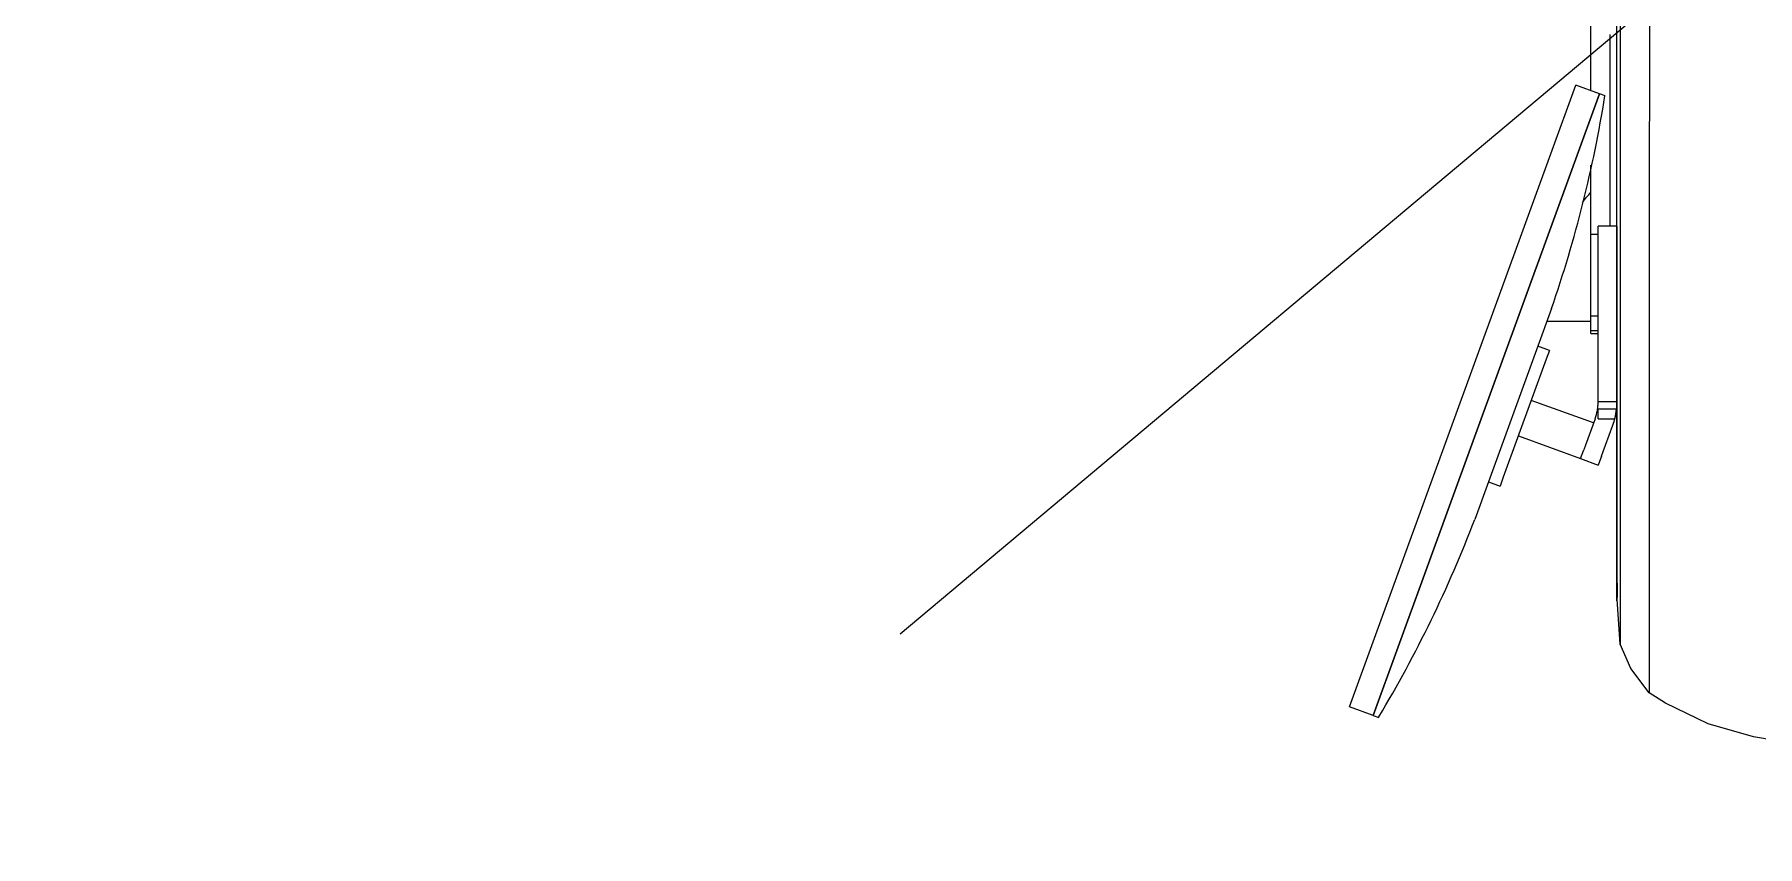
# Model space of a CAD drawing. Header units: metres. Extents: x -22 to 564, y 0 to 143.
# Drawn here: x 24.677 to 26.048, y 35.222 to 35.869 of the extents above; entities that cross this region are included whole.
import ezdxf
from ezdxf.xclip import XClip

# ---------------------------------------------------------------- set-up
doc = ezdxf.new("R2010")
doc.units = ezdxf.units.M
doc.header["$XCLIPFRAME"] = 2
doc.linetypes.add('XREF PB NEURO-ONCOLOGIA$0$XREF PB NEURO-ONCOLOGIA$0$Dash 1_5mm', pattern=[3, 1.5, -1.5])
for name, color, linetype in [('XREF  PB CONJ$0$PARQUE', 251, 'Continuous'), ('XREF PB NEURO-ONCOLOGIA$0$CANCELES', 1, 'Continuous'), ('XREF PB NEURO-ONCOLOGIA$0$EQUIPO', 8, 'Continuous')]:
    doc.layers.add(name, color=color, linetype=linetype)

# ---------------------------------------------------------------- blocks, each defined once
blk = doc.blocks.new('*U218')
for p, q in [((-599.2, -486.5), (-599.2, -317.7)), ((-578.3, -562.7), (-578.3, -429.7)), ((-599.2, -531.3), (-599.2, -486.5)), ((-584.1, -486.5), (-584.1, -639.3)), ((-791.3, -1022), (-611.1, -526.9)), ((-772.5, -1028.9), (-592.3, -533.8)), ((-592.3, -533.8), (-772.5, -1028.9)), ((-592.3, -533.8), (-611.1, -526.9)), ((-587.8, -535.4), (-592.3, -533.8)), ((-578.3, -680), (-578.3, -562.7)), ((-599.2, -645.5), (-599.2, -590.7)), ((-578.3, -639.1), (-593.4, -639.1)), ((-593.4, -643.5), (-593.4, -639.1)), ((-593.4, -763.5), (-593.4, -643.5)), ((-578.3, -639.1), (-578.3, -643.5)), ((-578.3, -643.5), (-578.3, -753.8)), ((-599.2, -710.7), (-599.2, -645.5)), ((-599.2, -645.5), (-593.4, -645.5)), ((-578.3, -777.7), (-578.3, -680)), ((-630.4, -704.9), (-641.3, -734.7)), ((-599.2, -722.2), (-599.2, -710.7)), ((-599.2, -710.7), (-593.4, -710.7)), ((-634, -714.9), (-599.2, -714.9)), ((-599.2, -724.8), (-599.2, -722.2)), ((-599.2, -722.2), (-593.4, -722.2)), ((-599.2, -724.8), (-593.4, -724.8)), ((-641.3, -734.7), (-680.6, -842.8)), ((-632, -738.1), (-641.3, -734.7)), ((-632, -738.1), (-634.6, -745.1)), ((-634.6, -745.1), (-668.8, -839.1)), ((-578.3, -753.8), (-578.3, -763.5)), ((-593.4, -780.3), (-593.4, -763.5)), ((-578.3, -757.9), (-578.3, -855.5)), ((-578.3, -763.5), (-578.3, -778.8)), ((-597, -795.9), (-646.5, -777.9)), ((-593.3, -778.8), (-578.3, -778.8)), ((-578.3, -852.4), (-578.3, -777.7)), ((-595.7, -792.5), (-603.4, -813.5)), ((-593.4, -792.5), (-593.4, -784.7)), ((-593.4, -784.7), (-578.6, -784.7)), ((-593.4, -792.5), (-580, -792.5)), ((-656.8, -806.1), (-607.3, -824.2)), ((-597, -795.9), (-597.1, -796.2)), ((-587.4, -813.5), (-581.6, -797.6)), ((-607.3, -824.3), (-604.7, -817.2)), ((-603.4, -813.5), (-604.7, -817.2)), ((-590.6, -822.3), (-593.2, -829.4)), ((-590.6, -822.3), (-589.3, -818.6)), ((-589.3, -818.6), (-587.4, -813.5)), ((-607.3, -824.3), (-593.2, -829.4)), ((-680.6, -842.8), (-691.5, -872.7)), ((-680.6, -842.8), (-671.4, -846.2)), ((-668.8, -839.1), (-671.4, -846.2)), ((-578.3, -909), (-578.3, -852.4)), ((-578.3, -855.5), (-578.3, -922.3)), ((-578.3, -937.6), (-578.3, -909)), ((-578.3, -922.3), (-578.3, -937.6)), ((-575.8, -972.1), (-578.2, -936.2)), ((-567.4, -991.5), (-575.8, -972.1)), ((-552.6, -1010.7), (-567.4, -991.5)), ((-539.6, -1019.1), (-552.6, -1010.7)), ((-772.5, -1028.9), (-791.3, -1022)), ((-505.8, -1035.5), (-539.6, -1019.1)), ((-772.5, -1028.9), (-768, -1030.5)), ((-768, -1030.5), (-767.8, -1029.8)), ((-469.7, -1045.9), (-505.8, -1035.5)), ((-419.2, -1054.3), (-469.7, -1045.9))]:
    blk.add_line(p, q)
for centre, radius, start, end in [((-1577.6, -377), 1002.3, 340.9087, 350.9087), ((-633.3, -778.8), 40, 340, 349.7595), ((-633.3, -778.8), 55, 340, 352.5712), ((-633.3, -778.8), 55, 345.5969, 353.8234), ((-1627.8, -515), 1002.3, 329.0913, 339.0913)]:
    blk.add_arc(centre, radius, start, end)
for points, knots in [([(-575.8, 0), (-575.8, -49.8), (-575.8, -124.6), (-575.8, -222.7), (-575.8, -319.2), (-575.8, -435.5), (-575.8, -565), (-575.8, -661.7), (-575.8, -731.1), (-575.8, -778.8), (-575.8, -821.8), (-575.8, -859.8), (-575.8, -892.4), (-575.8, -914.8), (-575.8, -930), (-575.8, -938.4), (-575.8, -944.3), (-575.8, -948.4), (-575.8, -952.2), (-575.8, -955.7), (-575.8, -958.8), (-575.8, -962.5), (-575.8, -966.2), (-575.8, -969.4), (-575.8, -971.4), (-575.8, -972.1), (-575.8, -972.1), (-575.8, -972.1)], [0, 0, 0, 0, 0.0625, 0.09375, 0.125, 0.1875, 0.25, 0.3125, 0.34375, 0.375, 0.40625, 0.4375, 0.46875, 0.5, 0.515625, 0.53125, 0.5390625, 0.546875, 0.5546875, 0.5625, 0.5703125, 0.578125, 0.59375, 0.609375, 0.625, 0.640625, 0.6448547, 0.6448547, 0.6448547, 0.6448547]), ([(-552.6, 0), (-552.6, -51.5), (-552.6, -128.8), (-552.6, -230.2), (-552.6, -305), (-552.6, -378), (-552.6, -448.9), (-552.5, -517.2), (-552.6, -582.5), (-552.6, -644.4), (-552.6, -721.9), (-552.6, -791.3), (-552.6, -851), (-552.6, -890.7), (-552.6, -925), (-552.6, -948.7), (-552.6, -964.7), (-552.6, -973.6), (-552.6, -979.9), (-552.6, -984.4), (-552.6, -987.7), (-552.6, -990.2), (-552.6, -992), (-552.6, -993.8), (-552.6, -996), (-552.6, -998.5), (-552.6, -1001.2), (-552.6, -1004.2), (-552.6, -1007.2), (-552.6, -1009.6), (-552.6, -1010.6), (-552.6, -1010.7), (-552.6, -1010.7)], [0, 0, 0, 0, 0.0625, 0.09375, 0.125, 0.15625, 0.1875, 0.21875, 0.25, 0.28125, 0.3125, 0.375, 0.40625, 0.4375, 0.46875, 0.5, 0.515625, 0.53125, 0.5390625, 0.546875, 0.5546875, 0.5585938, 0.5625, 0.5664062, 0.5703125, 0.578125, 0.5859375, 0.59375, 0.609375, 0.625, 0.640625, 0.6488628, 0.6488628, 0.6488628, 0.6488628]), ([(-578.4, -782.4), (-578.4, -782.2), (-578.3, -781), (-578.3, -779.8), (-578.3, -778.8)], [0.3995435, 0.3995435, 0.3995435, 0.3995435, 0.5, 1, 1, 1, 1]), ([(-578.2, -923.4), (-578.2, -923.7), (-578.2, -924.9), (-578.2, -927.6), (-578.2, -930.9), (-578.2, -934.4), (-578.2, -935.7), (-578.2, -932.8), (-578.2, -927.7), (-578.2, -924.1), (-578.2, -923.4)], [0.5708542, 0.5708542, 0.5708542, 0.5708542, 0.5733902, 0.5814394, 0.5975379, 0.6136364, 0.6458333, 0.6780303, 0.7102273, 0.7169238, 0.7169238, 0.7169238, 0.7169238]), ([(-575.8, -972.1), (-575.8, -972.1), (-575.8, -972), (-575.8, -971.7), (-575.8, -971.5)], [0.64486825, 0.64486825, 0.64486825, 0.64486825, 0.65625, 0.66163024, 0.66163024, 0.66163024, 0.66163024])]:
    blk.add_open_spline(points, degree=3, knots=knots)
for points in [[(-605.7, -620.4), (-603.6, -617.6), (-601.4, -614.9), (-599.2, -612.1)], [(-593.9, -785.9), (-593.7, -784.7), (-593.4, -782.4), (-593.3, -780), (-593.3, -778.8)], [(-578.3, -778.8), (-578.3, -780), (-578.4, -782.4), (-578.6, -784.7), (-578.8, -785.9)], [(-552.6, -1010.7), (-552.6, -1010.7), (-552.6, -1010.7), (-552.6, -1010.6)]]:
    blk.add_open_spline(points, degree=3)
blk = doc.blocks.new('XREF PB NEURO-ONCOLOGIA')
at = {"layer": 'XREF PB NEURO-ONCOLOGIA$0$CANCELES', "color": 1, "linetype": 'XREF PB NEURO-ONCOLOGIA$0$XREF PB NEURO-ONCOLOGIA$0$Dash 1_5mm', "true_color": 0xff0000}
blk.add_line((2.8817, 18.9862), (1.0816, 21.1314), dxfattribs=at)
at = {"layer": 'XREF PB NEURO-ONCOLOGIA$0$EQUIPO', "xscale": 0.0009999999999940395, "yscale": 0.0009999999999940395, "zscale": 0.0009999999999940395, "rotation": 270}
blk.add_blockref('*U218', (2.8817, 18.9862), dxfattribs=at)
blk = doc.blocks.new('XREF  PB CONJ')
at = {"layer": 'XREF  PB CONJ$0$PARQUE', "true_color": 0x136734}
h = blk.add_hatch(dxfattribs=at)
h.set_pattern_fill('CROSS', color=116, scale=0.02, angle=90)
edge = h.paths.add_edge_path()
edge.add_line((3.5883, 104.6056), (1.6936, 104.3684))
edge.add_line((1.6936, 104.3684), (2.4784, 17.6083))
edge.add_line((2.4784, 17.6083), (97.731, 17.9336))
edge.add_arc((97.7247, 19.237), 1.3034, 270.2752, 363.1006)
edge.add_line((99.0262, 19.3075), (96.4762, 19.3078))
edge.add_line((96.4762, 19.3078), (96.602, 20.224))
edge.add_line((96.602, 20.224), (62.4128, 20.224))
edge.add_arc((58.6329, 24.6535), 5.8231, 229.52466, 310.47534, ccw=False)
edge.add_line((54.8531, 20.224), (26.2527, 20.2188))
edge.add_line((26.2527, 20.2188), (4.2837, 20.0304))
edge.add_line((4.2837, 20.0304), (4.055, 46.6913))
edge.add_line((4.055, 46.6913), (2.3881, 46.6912))
edge.add_line((2.3881, 46.6912), (2.3881, 54.8033))
edge.add_line((2.3881, 54.8033), (3.9854, 54.8034))
edge.add_line((3.9854, 54.8034), (3.7464, 82.6679))
edge.add_line((3.7464, 82.6679), (3.6185, 95.2556))
edge.add_line((3.6185, 95.2556), (3.5883, 104.6056))

msp = doc.modelspace()

# ---------------------------------------------------------------- block references
at = {"rotation": 90}
msp.add_blockref('XREF PB NEURO-ONCOLOGIA', (45.501, 33.4734), dxfattribs=at)

# ---------------------------------------------------------------- next in the draw order: block references
ref = msp.add_blockref('XREF  PB CONJ', (67.8976, 28.71, 0), dxfattribs=dict(rotation=89.50849308405942))
XClip(ref).set_block_clipping_path([(-2.936402334, 82.9334608569), (21.1250270707, 82.9334608569), (21.1250270707, 49.0397586863), (26.6296707885, 49.0397586863), (26.6284018429, 17.4712422498), (-2.8531787476, 17.4341989701)])

doc.saveas('drawing.dxf')
